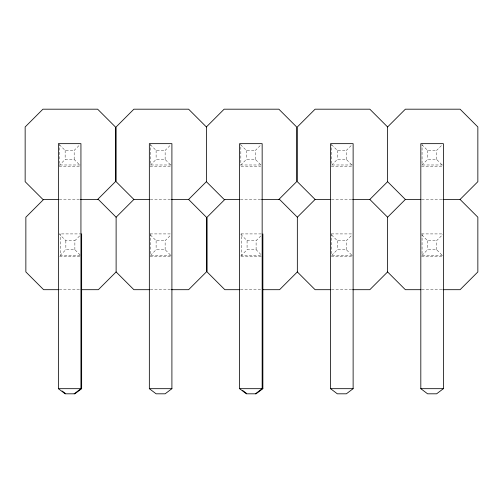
<?xml version="1.0" encoding="UTF-8"?>
<svg xmlns="http://www.w3.org/2000/svg" width="503" height="503" viewBox="0 0 503 503"><rect width="100%" height="100%" fill="white"/><g stroke="black" fill="none" stroke-linecap="round" stroke-linejoin="round"><path stroke-width="0.38" stroke-dasharray="2.52 1.89" d="M58.895 165.701L65.145 159.451L74.167 159.451L79.895 165.179M74.167 159.451L74.167 150.422L79.895 144.694M80.084 254.914L74.878 249.708L65.855 249.708L59.084 256.473L81.649 256.473M74.878 249.708L74.878 240.679L80.084 235.473M150.384 165.179L156.112 159.451L165.135 159.451L170.863 165.179M165.135 159.451L165.135 150.422L170.863 144.694M150.384 255.436L156.112 249.708L165.135 249.708L170.863 255.436M165.135 249.708L165.135 240.679L170.863 234.951M240.635 165.179L246.363 159.451L255.392 159.451L261.12 165.179M255.392 159.451L255.392 150.422L261.12 144.694M240.83 255.952L247.074 249.708L256.102 249.708L260.787 254.392M256.102 249.708L256.102 240.679L260.787 235.995M331.603 165.179L337.331 159.451L346.36 159.451L352.087 165.179M346.36 159.451L346.36 150.422L352.087 144.694M331.603 255.436L337.331 249.708L346.36 249.708L352.087 255.436M346.36 249.708L346.36 240.679L352.087 234.951M421.86 165.179L427.588 159.451L436.61 159.451L442.86 165.701M436.61 159.451L436.61 150.422L442.338 144.694M421.86 255.436L427.588 249.708L436.61 249.708L442.86 255.952M436.61 249.708L436.61 240.679L442.86 234.429M59.417 144.694L65.145 150.422L74.167 150.422M150.384 144.694L156.112 150.422L165.135 150.422M240.635 144.694L246.363 150.422L255.392 150.422M331.603 144.694L337.331 150.422L346.36 150.422M421.86 144.694L427.588 150.422L436.61 150.422M80.178 164.978L59.618 164.978L59.618 144.418M171.146 164.978L150.586 164.978L150.586 144.418M260.636 164.978L240.843 164.978L240.843 144.418M352.364 164.978L331.804 164.978L331.804 144.418M442.621 164.978L422.061 164.978L422.061 144.418M59.128 166.216L80.184 166.216M150.095 166.216L171.152 166.216M241.1 166.216L260.655 166.216M331.314 166.216L352.377 166.216M421.571 166.216L442.627 166.216M59.26 199.446L79.656 199.446M150.303 199.446L171.41 199.446M240.484 199.446L260.881 199.446M331.521 199.446L351.849 199.446M421.778 199.446L442.885 199.446M81.649 233.914L59.084 233.914L65.855 240.679L74.878 240.679M150.095 233.914L171.907 233.914M241.056 233.914L262.868 233.914M331.314 233.914L353.125 233.914M421.571 233.914L443.382 233.914M150.384 234.951L156.112 240.679L165.135 240.679M240.83 234.429L247.074 240.679L256.102 240.679M331.603 234.951L337.331 240.679L346.36 240.679M421.86 234.951L427.588 240.679L436.61 240.679M80.128 255.228L60.329 255.228L60.329 233.914M171.146 255.228L150.586 255.228L150.586 233.914M260.585 255.228L241.553 255.228L241.553 233.914M352.364 255.228L331.804 255.228L331.804 233.914M442.621 255.228L422.061 255.228L422.061 233.914M150.095 256.473L171.907 256.473M241.056 256.473L262.868 256.473M331.314 256.473L353.125 256.473M421.571 256.473L443.382 256.473M59.26 289.697L79.587 289.697M150.303 289.697L171.41 289.697M240.484 289.697L260.812 289.697M331.521 289.697L351.849 289.697M421.778 289.697L442.885 289.697M427.588 150.422L427.588 159.451M427.588 240.679L427.588 249.708M337.331 150.422L337.331 159.451M337.331 240.679L337.331 249.708M247.074 240.679L247.074 249.708M246.363 150.422L246.363 159.451M156.112 150.422L156.112 159.451M156.112 240.679L156.112 249.708M65.855 240.679L65.855 249.708M65.145 150.422L65.145 159.451"/><path stroke-width="0.75" d="M43.629 199.446L25.86 217.208L25.86 271.934L43.629 289.697L58.48 289.697M97.639 199.446L115.407 181.677L115.407 126.957L97.639 109.189L42.918 109.189L25.15 126.957L25.15 181.677L42.918 199.446L58.549 199.446M81.153 289.697L98.349 289.697L116.118 271.934L116.118 217.208L133.886 199.446L149.517 199.446M171.41 199.446L188.606 199.446L206.375 181.677L206.375 126.957L224.137 109.189L278.863 109.189L296.625 126.957L296.625 181.677L278.863 199.446M224.847 199.446L207.085 217.208L207.085 271.934L224.847 289.697L239.705 289.697M330.741 289.697L315.104 289.697L297.336 271.934L297.336 217.208L315.104 199.446L330.741 199.446M352.628 199.446L369.824 199.446L387.593 181.677L387.593 126.957L405.361 109.189L460.082 109.189L477.85 126.957L477.85 181.677L460.082 199.446L442.885 199.446M297.336 271.934L279.574 289.697L263.157 289.697M420.998 289.697L405.361 289.697L387.593 271.934L387.593 217.208L405.361 199.446L420.998 199.446M387.593 271.934L369.824 289.697L352.628 289.697M74.167 393.811L80.939 388.681L80.939 143.657L58.373 143.657L58.373 388.681L65.145 393.811L74.878 393.811L81.649 388.681L81.649 233.914M171.907 388.681L165.135 393.811L156.112 393.811L149.341 388.681L149.341 143.657L171.907 143.657L171.907 388.681L149.341 388.681M255.392 393.811L262.157 388.681L262.157 143.657L239.598 143.657L239.598 388.681L246.363 393.811L256.102 393.811L262.868 388.681L262.868 233.914M353.125 388.681L346.36 393.811L337.331 393.811L330.565 388.681L330.565 143.657L353.125 143.657L353.125 388.681L330.565 388.681M443.382 388.681L436.61 393.811L427.588 393.811L420.816 388.681L420.816 143.657L443.382 143.657L443.382 388.681L420.816 388.681M80.367 199.446L98.349 199.446L116.118 217.208M239.774 199.446L224.137 199.446L206.375 181.677M261.591 199.446L279.574 199.446L297.336 217.208M149.517 289.697L133.886 289.697L116.118 271.934M171.41 289.697L188.606 289.697L206.375 271.934L206.375 217.208L188.606 199.446M442.885 289.697L460.082 289.697L477.85 271.934L477.85 217.208L460.082 199.446M58.373 388.681L81.649 388.681M239.598 388.681L262.868 388.681M242.767 390.548L246.464 393.346M62.165 391.013L65.239 393.346M387.593 126.957L369.824 109.189L315.104 109.189L297.336 126.957L297.336 181.677L315.104 199.446M387.593 181.677L405.361 199.446M369.824 199.446L387.593 217.208M206.375 126.957L188.606 109.189L133.886 109.189L116.118 126.957L116.118 181.677L133.886 199.446"/></g></svg>
